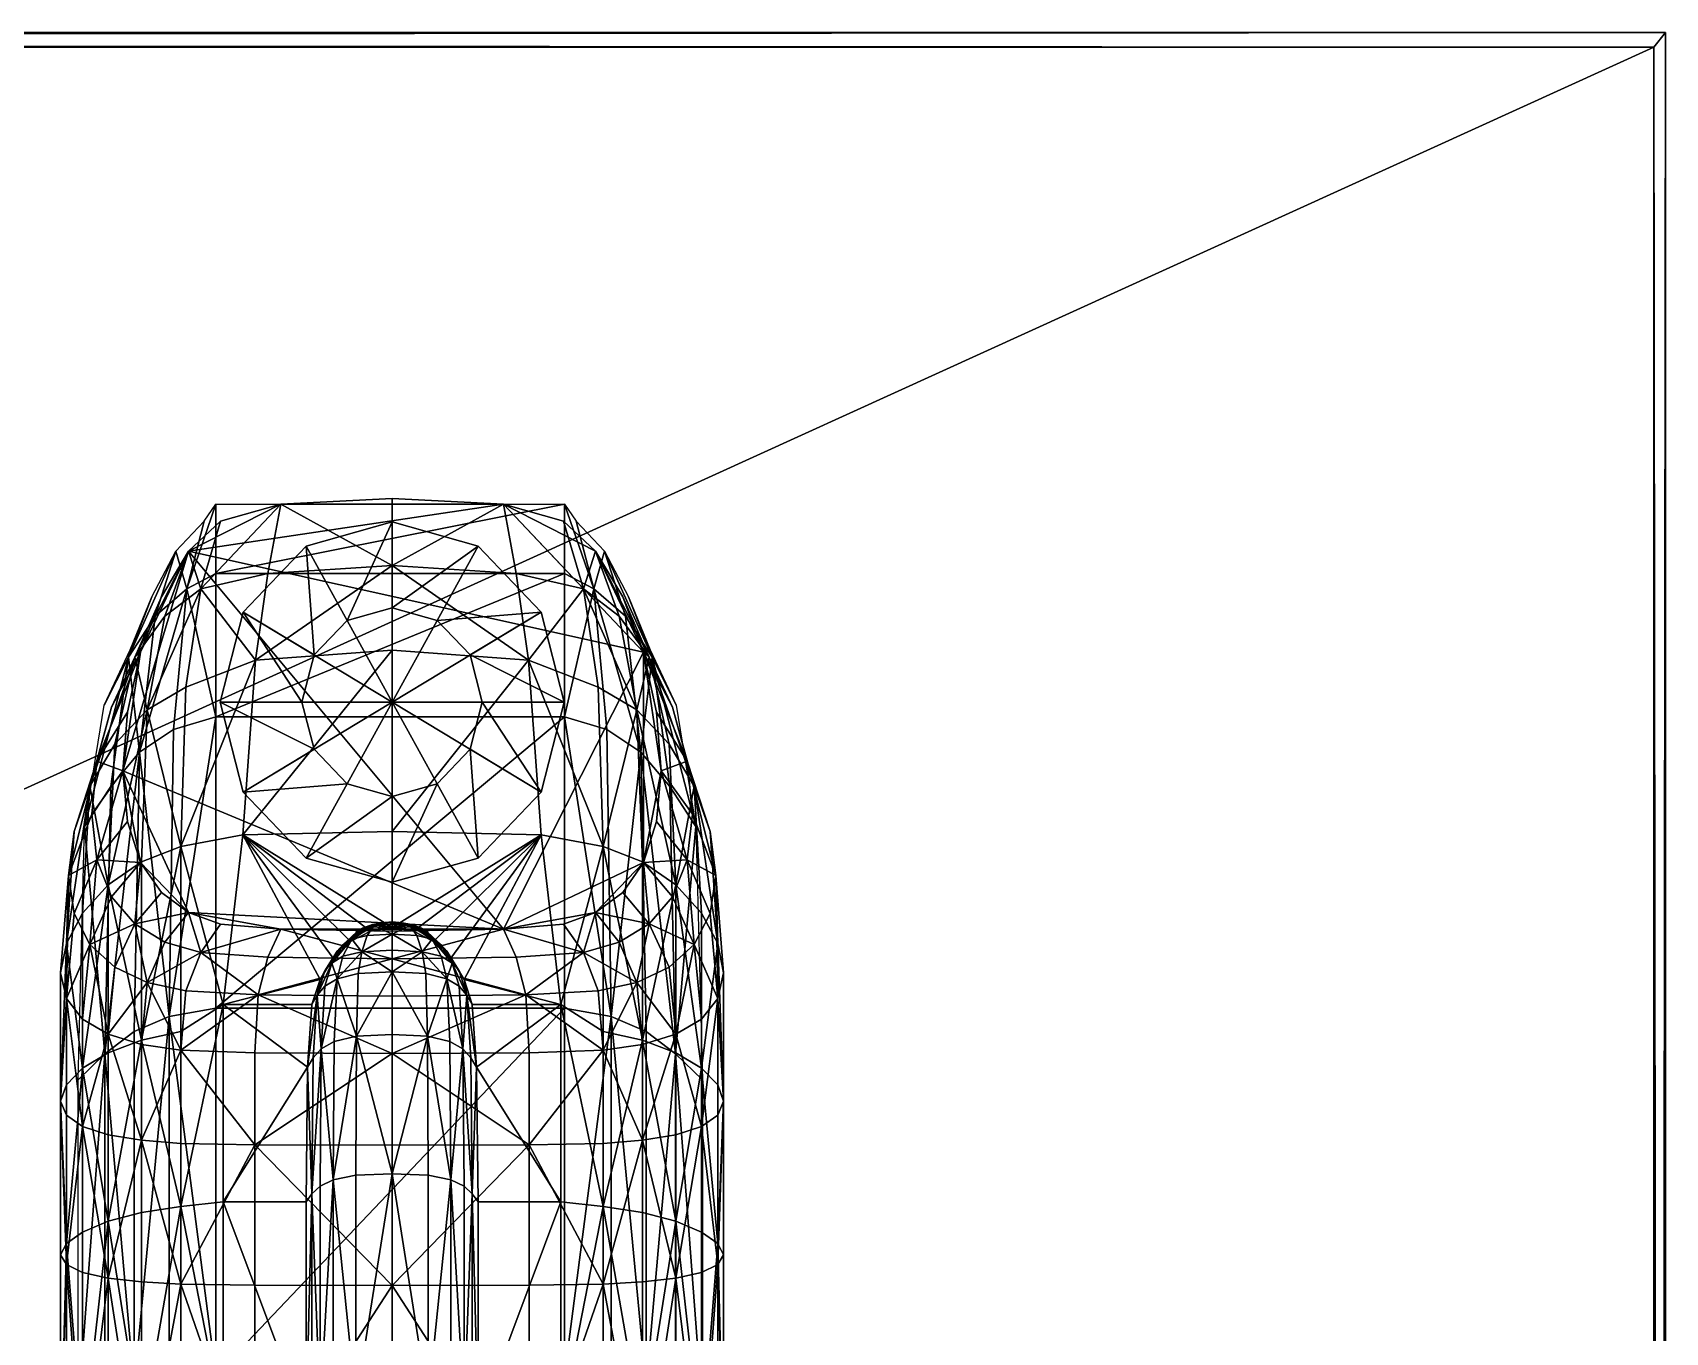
# Model space of a CAD drawing. Extents: x -112 to 83, y 6 to 95.
# Drawn here: x 68.61 to 82.85, y 83.19 to 94.52 of the extents above; entities that cross this region are included whole.
import ezdxf

# ---------------------------------------------------------------- set-up
doc = ezdxf.new("R2010")
doc.units = 0
doc.layers.add('LEG', color=31, linetype='CONTINUOUS')
doc.layers.add('TOP', color=250, linetype='CONTINUOUS')

msp = doc.modelspace()

# ---------------------------------------------------------------- meshes
at = {"layer": 'LEG', "color": 31}
mesh = msp.add_polyface(dxfattribs=at)
corners = [(69.946053, 88.811523, 2.618363), (69.610054, 88.612823, 2.521935), (69.902885, 87.421883, 3.197418), (70.553047, 89.047226, 2.704476), (70.442863, 87.522186, 3.29261), (69.268272, 87.086548, 2.877884), (69.326317, 88.313354, 2.376557), (70.075554, 89.668503, 1.915337), (69.968697, 89.995972, 1.150308), (69.763756, 89.431061, 1.863679), (70.248222, 90.259148, 1.150315), (69.500465, 89.073013, 1.78579), (69.551537, 89.115524, 1.150285), (69.298439, 88.636742, 1.690888), (69.732658, 89.599098, 1.1503), (69.10862, 87.94857, 2.19957), (69.170418, 88.16465, 1.588189), (69.395958, 88.082878, 1.150261), (69.124901, 87.705101, 1.488213), (69.43676, 88.592255, 1.150277), (70.444756, 87.895454, 0.000054), (70.243828, 88.680817, 0.750054), (70.243828, 88.680824, 0.000054), (70.444771, 89.466187, 0.750054), (69.290428, 87.945297, 74.352348), (69.062462, 87.597206, 75.03286), (69.444527, 89.073006, 74.691994), (69.232979, 88.654648, 75.03286), (69.677528, 89.431053, 74.428307), (69.541512, 88.24321, 73.826729), (69.650002, 89.599091, 75.03286), (69.858894, 89.995956, 75.03286), (69.460335, 89.135376, 75.03286), (69.838875, 88.440773, 73.610939), (69.953468, 89.668495, 74.318947), (70.207802, 89.801338, 74.294823), (70.207817, 88.551308, 73.565285), (70.10627, 90.25914, 75.03286), (70.207802, 90.406387, 75.03286)]
mesh.append_faces([[corners[k] for k in face] for face in [(2, 3, 0), (5, 1, 6), (7, 8, 9), (7, 1, 0), (11, 12, 13), (11, 15, 6), (11, 1, 9), (11, 8, 14), (16, 17, 18), (16, 15, 13), (16, 12, 19), (20, 21, 22), (26, 25, 27), (26, 29, 24), (26, 31, 28), (26, 32, 30), (34, 29, 28), (34, 36, 33), (34, 38, 35), (34, 31, 37)]], dxfattribs={"vtx0": -1})
mesh.append_faces([[corners[k] for k in face] for face in [(17, 12, 8)]], dxfattribs={"vtx0": -1, "vtx1": -1, "vtx2": -1})
mesh.append_faces([[corners[k] for k in face] for face in [(0, 1, 2), (4, 3, 2), (10, 8, 7), (9, 1, 7), (0, 3, 7), (14, 12, 11), (13, 15, 11), (6, 1, 11), (9, 8, 11), (19, 17, 16), (13, 12, 16), (24, 25, 26), (28, 29, 26), (30, 31, 26), (27, 32, 26), (33, 29, 34), (35, 36, 34), (37, 38, 34), (28, 31, 34)]], dxfattribs={"vtx1": -1})
mesh.append_faces([[corners[k] for k in face] for face in [(17, 19, 12), (12, 14, 8), (22, 21, 23)]], dxfattribs={"vtx2": -1})
mesh = msp.add_polyface(dxfattribs=at)
corners = [(70.075554, 89.668503, 1.915337), (70.553047, 89.047226, 2.704476), (70.660652, 89.801346, 1.944237), (70.772758, 90.406403, 1.150315), (70.248222, 90.259148, 1.150315), (71.743797, 89.872772, 1.965355), (71.743797, 90.455482, 1.150315), (71.743797, 89.134529, 2.737793), (70.442863, 87.522186, 3.29261), (71.743797, 87.551765, 3.321716), (72.714836, 86.699814, 1.150238), (69.395958, 88.082878, 1.150261), (69.968697, 89.995972, 1.150308), (72.714851, 90.406403, 1.150315), (70.444756, 87.895454, 0.000054), (70.444756, 87.895454, 0.750054), (70.243828, 88.680817, 0.750054), (70.243828, 88.680824, 0.000054), (70.444771, 89.466187, 0.750054), (70.444756, 89.466194, 0.000054), (70.993843, 90.041138, 0.750054), (70.993843, 90.041138, 0.000054), (71.743843, 90.251572, 0.750054), (71.743843, 90.251572, 0.000054), (71.743828, 88.680817, 0.000054), (70.993828, 87.320518, 0.000054), (71.351158, 87.968613, 0.84182), (71.063683, 88.26963, 0.84182), (70.958488, 88.680817, 0.84182), (71.063683, 89.09201, 0.84182), (71.351158, 89.393028, 0.84182), (71.743828, 89.503204, 0.84182), (71.351158, 87.968613, 1.290367), (71.063683, 88.26963, 1.290367), (70.958488, 88.680817, 1.290367), (71.063683, 89.09201, 1.290368), (71.351158, 89.393028, 1.290368), (71.743828, 89.503204, 1.290368), (73.247917, 89.801338, 74.294823), (70.207817, 88.551308, 73.565285), (70.207802, 89.801338, 74.294823), (73.247917, 90.406387, 75.03286), (70.207802, 90.406387, 75.03286)]
mesh.append_faces([[corners[k] for k in face] for face in [(0, 1, 2), (0, 3, 4), (5, 3, 2), (5, 1, 7), (7, 8, 9), (8, 7, 1), (17, 18, 19), (19, 20, 21), (21, 22, 23), (15, 26, 27), (16, 27, 28), (27, 16, 15), (18, 28, 29), (28, 18, 16), (20, 29, 30), (29, 20, 18), (22, 30, 31), (30, 22, 20), (27, 32, 33), (32, 27, 26), (28, 33, 34), (33, 28, 27), (29, 34, 35), (34, 29, 28), (30, 35, 36), (35, 30, 29), (31, 36, 37), (36, 31, 30), (38, 39, 40), (41, 40, 42)]], dxfattribs={"vtx0": -1})
mesh.append_faces([[corners[k] for k in face] for face in [(14, 24, 25), (17, 24, 14), (19, 24, 17), (21, 24, 19), (23, 24, 21)]], dxfattribs={"vtx0": -1, "vtx1": -1})
mesh.append_faces([[corners[k] for k in face] for face in [(10, 11, 12), (12, 3, 13)]], dxfattribs={"vtx0": -1, "vtx1": -1, "vtx2": -1})
mesh.append_faces([[corners[k] for k in face] for face in [(2, 3, 0), (6, 3, 5), (2, 1, 5)]], dxfattribs={"vtx1": -1})
mesh.append_faces([[corners[k] for k in face] for face in [(12, 4, 3), (14, 15, 16), (19, 18, 20), (21, 20, 22)]], dxfattribs={"vtx2": -1})
mesh = msp.add_polyface(dxfattribs=at)
corners = [(73.412025, 89.668503, 1.915337), (72.714851, 90.406403, 1.150315), (72.826942, 89.801346, 1.944237), (73.239372, 90.259148, 1.150315), (72.934547, 89.047226, 2.704475), (71.743797, 89.872772, 1.965355), (71.743797, 89.134529, 2.737793), (71.743797, 90.455482, 1.150315), (71.743797, 87.551765, 3.321716), (73.044762, 87.522186, 3.292609), (70.772758, 90.406403, 1.150315), (73.518898, 89.995972, 1.150307), (69.968697, 89.995972, 1.150308), (73.936058, 89.115524, 1.150291), (72.714836, 86.699814, 1.150238), (71.743843, 90.251572, 0.000054), (72.493843, 90.041138, 0.750054), (72.493843, 90.041138, 0.000054), (71.743843, 90.251572, 0.750054), (73.042854, 89.466187, 0.750054), (73.042854, 89.466187, 0.000054), (73.243828, 88.680817, 0.750053), (73.243828, 88.680817, 0.000054), (73.042854, 87.895447, 0.750053), (73.042839, 87.895447, 0.000053), (71.743828, 88.680817, 0.000054), (71.743828, 89.503204, 0.84182), (72.136497, 89.393028, 0.84182), (72.423943, 89.09201, 0.84182), (72.529167, 88.680817, 0.84182), (72.423943, 88.26963, 0.84182), (71.743828, 89.503204, 1.290368), (72.136497, 89.393028, 1.290367), (72.423943, 89.09201, 1.290367), (72.529167, 88.680817, 1.290367), (72.423943, 88.26963, 1.290367), (72.136497, 87.968613, 0.84182), (72.136497, 87.968613, 1.290367), (70.207817, 88.551308, 73.565285), (73.247917, 89.801338, 74.294823), (73.247917, 88.551308, 73.565285), (70.207802, 89.801338, 74.294823), (73.247917, 90.406387, 75.03286)]
mesh.append_faces([[corners[k] for k in face] for face in [(0, 1, 2), (5, 4, 2), (5, 1, 7), (4, 8, 9), (8, 4, 6), (15, 16, 17), (17, 19, 20), (22, 23, 24), (16, 26, 27), (26, 16, 18), (19, 27, 28), (27, 19, 16), (21, 28, 29), (28, 21, 19), (23, 29, 30), (29, 23, 21), (27, 31, 32), (31, 27, 26), (28, 32, 33), (32, 28, 27), (29, 33, 34), (33, 29, 28), (30, 34, 35), (34, 30, 29), (36, 35, 37), (35, 36, 30), (38, 39, 40), (41, 42, 39)]], dxfattribs={"vtx0": -1})
mesh.append_faces([[corners[k] for k in face] for face in [(17, 25, 15), (20, 25, 17), (22, 25, 20), (24, 25, 22)]], dxfattribs={"vtx0": -1, "vtx1": -1})
mesh.append_faces([[corners[k] for k in face] for face in [(12, 1, 13), (12, 13, 14)]], dxfattribs={"vtx0": -1, "vtx1": -1, "vtx2": -1})
mesh.append_faces([[corners[k] for k in face] for face in [(3, 1, 0), (2, 4, 0), (6, 4, 5), (2, 1, 5)]], dxfattribs={"vtx1": -1})
mesh.append_faces([[corners[k] for k in face] for face in [(10, 7, 1), (1, 3, 11), (15, 18, 16), (17, 16, 19), (20, 19, 21)]], dxfattribs={"vtx2": -1})
mesh = msp.add_polyface(dxfattribs=at)
corners = [(74.161247, 88.313354, 2.376564), (73.87751, 88.612816, 2.521942), (74.219292, 87.086548, 2.877891), (73.584679, 87.421883, 3.197417), (72.934547, 89.047226, 2.704475), (73.044762, 87.522186, 3.292609), (73.541512, 88.811523, 2.618362), (74.317177, 88.164642, 1.588195), (73.936058, 89.115524, 1.150291), (74.18914, 88.636742, 1.690895), (74.050835, 88.592247, 1.150284), (74.378975, 87.94857, 2.199577), (74.091637, 88.08287, 1.150268), (74.362679, 87.705093, 1.48822), (73.987114, 89.073013, 1.785797), (73.518898, 89.995972, 1.150307), (73.723808, 89.431061, 1.863686), (73.754936, 89.599098, 1.150307), (73.412025, 89.668503, 1.915337), (73.239372, 90.259148, 1.150315), (72.714851, 90.406403, 1.150315), (73.936058, 87.281708, 1.150253), (73.042854, 89.466187, 0.000054), (73.243828, 88.680817, 0.750053), (73.243828, 88.680817, 0.000054), (73.042854, 87.895447, 0.750053), (74.011192, 89.073006, 74.691994), (74.393257, 87.597206, 75.03286), (74.165306, 87.945297, 74.352348), (74.22274, 88.654648, 75.03286), (73.914207, 88.243217, 73.826729), (73.778191, 89.431053, 74.428307), (73.596825, 89.995956, 75.03286), (73.805717, 89.599091, 75.03286), (73.995384, 89.135376, 75.03286), (73.502251, 89.668495, 74.318962), (73.616859, 88.440781, 73.610939), (73.247917, 88.551308, 73.565285), (73.247917, 89.801338, 74.294823), (73.247917, 90.406387, 75.03286), (73.349449, 90.25914, 75.03286)]
mesh.append_faces([[corners[k] for k in face] for face in [(3, 4, 5), (3, 1, 6), (7, 8, 9), (7, 12, 10), (14, 15, 16), (14, 1, 0), (14, 11, 9), (14, 8, 17), (18, 4, 6), (18, 1, 16), (18, 15, 19), (22, 23, 24), (26, 27, 28), (26, 30, 31), (26, 32, 33), (26, 34, 29), (35, 30, 36), (35, 37, 38), (35, 39, 40), (35, 32, 31)]], dxfattribs={"vtx0": -1})
mesh.append_faces([[corners[k] for k in face] for face in [(20, 15, 8), (8, 12, 21)]], dxfattribs={"vtx0": -1, "vtx1": -1, "vtx2": -1})
mesh.append_faces([[corners[k] for k in face] for face in [(0, 1, 2), (6, 4, 3), (10, 8, 7), (9, 11, 7), (13, 12, 7), (17, 15, 14), (16, 1, 14), (0, 11, 14), (9, 8, 14), (6, 1, 18), (16, 15, 18), (29, 27, 26), (28, 30, 26), (31, 32, 26), (33, 34, 26), (31, 30, 35), (36, 37, 35), (38, 39, 35), (40, 32, 35)]], dxfattribs={"vtx1": -1})
mesh.append_faces([[corners[k] for k in face] for face in [(15, 17, 8), (8, 10, 12), (24, 23, 25)]], dxfattribs={"vtx2": -1})
mesh = msp.add_polyface(dxfattribs=at)
corners = [(74.516922, 86.836754, 1.661208), (74.565971, 87.169838, 1.82228), (74.583511, 86.096748, 1.937827), (74.583511, 86.576935, 2.392707), (74.378975, 87.94857, 2.199577), (74.442245, 86.841629, 2.644423), (74.51693, 87.553917, 2.008277), (74.633728, 86.319595, 2.148566), (74.219292, 87.086548, 2.877891), (73.87751, 88.612816, 2.521942), (73.928734, 87.287895, 3.069946), (73.928726, 85.734604, 3.515715), (74.161247, 88.313354, 2.376564), (73.044762, 87.522186, 3.292609), (73.216568, 86.044861, 3.753333), (73.584679, 87.421883, 3.197417), (73.412025, 86.498795, 1.225799), (73.518898, 86.844986, 1.150238), (73.723808, 86.588287, 1.245277), (73.239372, 86.745781, 1.150238), (72.714836, 86.699814, 1.150238), (73.987106, 86.746185, 1.279624), (73.936058, 87.281708, 1.150253), (74.18914, 86.9823, 1.330985), (73.754936, 87.019997, 1.150253), (74.378967, 86.565979, 1.53041), (74.317177, 87.306458, 1.401504), (74.091637, 88.08287, 1.150268), (74.362679, 87.705093, 1.48822), (74.050835, 87.641014, 1.150261), (74.317177, 88.164642, 1.588195), (72.371574, 86.262878, 3.684577), (73.936058, 89.115524, 1.150291), (73.042839, 87.895447, 0.000053), (73.042854, 87.895447, 0.750053), (72.493828, 87.320511, 0.750053), (74.216675, 85.614357, 74.015129), (73.914207, 88.243217, 73.826729), (74.165306, 87.945297, 74.352348), (74.393257, 87.597206, 75.03286), (73.65506, 85.938911, 72.914726), (73.247917, 88.551308, 73.565285), (73.616859, 88.440781, 73.610939), (73.24791, 86.011314, 72.85273), (73.959549, 85.809502, 73.231163)]
mesh.append_faces([[corners[k] for k in face] for face in [(3, 4, 5), (3, 1, 6), (8, 9, 10), (8, 4, 12), (15, 11, 10), (16, 17, 18), (16, 20, 19), (21, 22, 23), (21, 17, 24), (26, 27, 28), (26, 1, 0), (26, 25, 23), (26, 22, 29), (30, 4, 6), (30, 1, 28), (36, 37, 38), (40, 41, 42), (40, 37, 44)]], dxfattribs={"vtx0": -1})
mesh.append_faces([[corners[k] for k in face] for face in [(22, 17, 20), (32, 22, 20)]], dxfattribs={"vtx0": -1, "vtx1": -1, "vtx2": -1})
mesh.append_faces([[corners[k] for k in face] for face in [(0, 1, 2), (6, 4, 3), (7, 1, 3), (10, 11, 8), (5, 4, 8), (13, 14, 15), (10, 9, 15), (19, 17, 16), (24, 22, 21), (23, 25, 21), (18, 17, 21), (29, 27, 26), (28, 1, 26), (0, 25, 26), (23, 22, 26), (6, 1, 30), (38, 39, 36), (43, 41, 40), (42, 37, 40)]], dxfattribs={"vtx1": -1})
mesh.append_faces([[corners[k] for k in face] for face in [(14, 13, 31)]], dxfattribs={"vtx1": -1, "vtx2": -1})
mesh.append_faces([[corners[k] for k in face] for face in [(27, 29, 22), (22, 24, 17), (17, 19, 20), (33, 34, 35)]], dxfattribs={"vtx2": -1})
mesh = msp.add_polyface(dxfattribs=at)
corners = [(69.902885, 87.421883, 3.197418), (69.610054, 88.612823, 2.521935), (69.558815, 87.287895, 3.069939), (69.558807, 85.734604, 3.515716), (70.271027, 86.044868, 3.753333), (70.442863, 87.522186, 3.29261), (69.268272, 87.086548, 2.877884), (69.10862, 87.94857, 2.19957), (69.045334, 86.841629, 2.644417), (69.326317, 88.313354, 2.376557), (68.904068, 86.576935, 2.3927), (68.921623, 87.16983, 1.822273), (68.853851, 86.319595, 2.14856), (68.970665, 87.553917, 2.008271), (68.904068, 86.096748, 1.93782), (68.970657, 86.836754, 1.661202), (69.170418, 88.16465, 1.588189), (69.124901, 87.705101, 1.488213), (69.170418, 87.306465, 1.401497), (69.551537, 87.281715, 1.150246), (69.298439, 86.982307, 1.330979), (69.43676, 87.641022, 1.150254), (69.108612, 86.565987, 1.530403), (69.395958, 88.082878, 1.150261), (69.500458, 86.746201, 1.279617), (69.968697, 86.844994, 1.150238), (69.763756, 86.58831, 1.24527), (69.732658, 87.020004, 1.150246), (70.248222, 86.745789, 1.150238), (70.772743, 86.699814, 1.150238), (70.075554, 86.498802, 1.2258), (71.116051, 86.262878, 3.684577), (70.993828, 87.320518, 0.000054), (70.444756, 87.895454, 0.750054), (70.444756, 87.895454, 0.000054), (69.290428, 87.945297, 74.352348), (69.541512, 88.24321, 73.826729), (69.239044, 85.614357, 74.015129), (69.062462, 87.597206, 75.03286), (69.838875, 88.440773, 73.610939), (70.207817, 88.551308, 73.565285), (69.800659, 85.938911, 72.914726), (70.207809, 86.011314, 72.85273), (69.49617, 85.809502, 73.231148)]
mesh.append_faces([[corners[k] for k in face] for face in [(0, 1, 2), (0, 4, 5), (6, 7, 8), (6, 3, 2), (10, 11, 12), (10, 7, 13), (14, 11, 15), (16, 11, 13), (18, 19, 20), (18, 22, 15), (18, 11, 17), (18, 23, 21), (24, 25, 26), (24, 22, 20), (24, 19, 27), (30, 25, 28), (32, 33, 34), (37, 38, 35), (41, 40, 42), (41, 36, 39)]], dxfattribs={"vtx0": -1})
mesh.append_faces([[corners[k] for k in face] for face in [(25, 19, 23)]], dxfattribs={"vtx0": -1, "vtx1": -1, "vtx2": -1})
mesh.append_faces([[corners[k] for k in face] for face in [(31, 5, 4)]], dxfattribs={"vtx0": -1, "vtx2": -1})
mesh.append_faces([[corners[k] for k in face] for face in [(2, 3, 0), (9, 7, 6), (2, 1, 6), (13, 11, 10), (8, 7, 10), (17, 11, 16), (13, 7, 16), (21, 19, 18), (20, 22, 18), (15, 11, 18), (17, 23, 18), (27, 25, 24), (20, 19, 24), (28, 29, 30), (26, 25, 30), (35, 36, 37), (39, 40, 41), (43, 36, 41)]], dxfattribs={"vtx1": -1})
mesh.append_faces([[corners[k] for k in face] for face in [(29, 28, 25), (25, 27, 19), (19, 21, 23)]], dxfattribs={"vtx2": -1})
mesh = msp.add_polyface(dxfattribs=at)
corners = [(71.743797, 86.443497, 1.213775), (70.772743, 86.699814, 1.150238), (71.743797, 86.684486, 1.150238), (71.510551, 86.691734, 3.616203), (71.381386, 86.593521, 3.58232), (71.39106, 86.632706, 3.669074), (71.556328, 86.683243, 3.554267), (71.434105, 86.674889, 3.745933), (71.561607, 86.722214, 3.652259), (71.743813, 86.714554, 3.544418), (71.573051, 86.742577, 3.715987), (71.485573, 86.709595, 3.819976), (71.588646, 86.733398, 3.860748), (71.654259, 86.756424, 3.719383), (71.743828, 86.764069, 3.758163), (71.743813, 86.742096, 3.883758), (71.265862, 86.509735, 3.743743), (71.315025, 86.565857, 3.853889), (71.393913, 86.613922, 3.948219), (71.479637, 86.504745, 4.159247), (71.528252, 86.64695, 4.01303), (71.743797, 86.657951, 4.034636), (71.743797, 87.551765, 3.321716), (70.442863, 87.522186, 3.29261), (71.116051, 86.262878, 3.684577), (71.23156, 86.449585, 3.627479), (72.714836, 86.699814, 1.150238), (69.968697, 86.844994, 1.150238), (69.395958, 88.082878, 1.150261), (71.743828, 87.110085, 0.000053), (70.993828, 87.320511, 0.750054), (70.993828, 87.320518, 0.000054), (71.743828, 87.110077, 0.750053), (70.444756, 87.895454, 0.750054), (71.743828, 88.680817, 0.000054), (71.743828, 87.858444, 0.84182), (71.351158, 87.968613, 0.84182), (71.743828, 87.858444, 1.290367), (71.351158, 87.968613, 1.290367), (73.247917, 88.551308, 73.565285), (70.207809, 86.011314, 72.85273), (70.207817, 88.551308, 73.565285)]
mesh.append_faces([[corners[k] for k in face] for face in [(0, 1, 2), (3, 4, 5), (3, 7, 8), (3, 9, 6), (10, 7, 11), (10, 12, 13), (10, 9, 8), (14, 12, 15), (14, 9, 13), (16, 7, 5), (18, 19, 20), (18, 12, 11), (18, 7, 17), (21, 12, 20), (29, 30, 31), (30, 35, 36), (35, 30, 32), (36, 33, 30), (36, 37, 38), (37, 36, 35), (39, 40, 41)]], dxfattribs={"vtx0": -1})
mesh.append_faces([[corners[k] for k in face] for face in [(22, 23, 9), (31, 34, 29)]], dxfattribs={"vtx0": -1, "vtx1": -1})
mesh.append_faces([[corners[k] for k in face] for face in [(26, 1, 27), (26, 27, 28)]], dxfattribs={"vtx0": -1, "vtx1": -1, "vtx2": -1})
mesh.append_faces([[corners[k] for k in face] for face in [(23, 4, 6), (23, 6, 9), (23, 24, 25), (23, 25, 4)]], dxfattribs={"vtx0": -1, "vtx2": -1})
mesh.append_faces([[corners[k] for k in face] for face in [(6, 4, 3), (5, 7, 3), (8, 9, 3), (8, 7, 10), (11, 12, 10), (13, 9, 10), (13, 12, 14), (17, 7, 16), (20, 12, 18), (11, 7, 18), (20, 19, 21), (15, 12, 21)]], dxfattribs={"vtx1": -1})
mesh.append_faces([[corners[k] for k in face] for face in [(29, 32, 30), (31, 30, 33)]], dxfattribs={"vtx2": -1})
mesh = msp.add_polyface(dxfattribs=at)
corners = [(71.743797, 86.684486, 1.150238), (72.714836, 86.699814, 1.150238), (71.743797, 86.443497, 1.213775), (71.743828, 86.764069, 3.758163), (71.898979, 86.733391, 3.860748), (71.833382, 86.756424, 3.719383), (71.743813, 86.742096, 3.883758), (71.743813, 86.714554, 3.544418), (71.914558, 86.742577, 3.715987), (72.002022, 86.709595, 3.819976), (72.053474, 86.674889, 3.745933), (71.925987, 86.722214, 3.652259), (71.977058, 86.691734, 3.616195), (72.096535, 86.632706, 3.669074), (72.106255, 86.593521, 3.58232), (71.931328, 86.683243, 3.554267), (71.743797, 86.657951, 4.034636), (72.007912, 86.504753, 4.159247), (71.959328, 86.64695, 4.01303), (72.093681, 86.613922, 3.948218), (72.172569, 86.565857, 3.853889), (72.221748, 86.509735, 3.743743), (73.044762, 87.522186, 3.292609), (71.743797, 87.551765, 3.321716), (72.256081, 86.449585, 3.627479), (72.371574, 86.262878, 3.684577), (70.772743, 86.699814, 1.150238), (73.042839, 87.895447, 0.000053), (72.493828, 87.320511, 0.750053), (72.493828, 87.320511, 0.000053), (71.743828, 87.110077, 0.750053), (71.743828, 87.110085, 0.000053), (71.743828, 88.680817, 0.000054), (72.423943, 88.26963, 0.84182), (72.136497, 87.968613, 0.84182), (73.042854, 87.895447, 0.750053), (71.743828, 87.858444, 0.84182), (72.136497, 87.968613, 1.290367), (71.743828, 87.858444, 1.290367), (70.207809, 86.011314, 72.85273), (73.247917, 88.551308, 73.565285), (73.24791, 86.011314, 72.85273)]
mesh.append_faces([[corners[k] for k in face] for face in [(3, 4, 5), (8, 4, 9), (8, 10, 11), (8, 7, 5), (12, 10, 13), (12, 14, 15), (12, 7, 11), (16, 17, 18), (16, 4, 6), (19, 10, 9), (19, 4, 18), (7, 22, 23), (27, 28, 29), (29, 30, 31), (28, 33, 34), (33, 28, 35), (30, 34, 36), (34, 30, 28), (36, 37, 38), (37, 36, 34), (39, 40, 41)]], dxfattribs={"vtx0": -1})
mesh.append_faces([[corners[k] for k in face] for face in [(29, 32, 27), (31, 32, 29)]], dxfattribs={"vtx0": -1, "vtx1": -1})
mesh.append_faces([[corners[k] for k in face] for face in [(0, 1, 2), (6, 4, 3), (5, 7, 3), (5, 4, 8), (9, 10, 8), (11, 7, 8), (11, 10, 12), (13, 14, 12), (15, 7, 12), (18, 4, 16), (18, 17, 19), (20, 10, 19), (9, 4, 19), (13, 10, 21)]], dxfattribs={"vtx1": -1})
mesh.append_faces([[corners[k] for k in face] for face in [(15, 14, 22), (7, 15, 22), (24, 25, 22), (14, 24, 22)]], dxfattribs={"vtx1": -1, "vtx2": -1})
mesh.append_faces([[corners[k] for k in face] for face in [(1, 0, 26), (29, 28, 30)]], dxfattribs={"vtx2": -1})
mesh = msp.add_polyface(dxfattribs=at)
corners = [(69.902885, 87.421883, 3.197418), (69.558807, 85.734604, 3.515716), (69.902878, 85.809166, 3.662635), (70.271027, 86.044868, 3.753333), (69.268272, 87.086548, 2.877884), (69.045334, 85.488129, 3.025634), (69.268265, 85.623222, 3.294441), (69.045334, 86.841629, 2.644417), (68.904068, 86.576935, 2.3927), (68.853867, 85.201103, 2.45568), (68.904068, 85.342438, 2.736145), (68.853851, 86.319595, 2.14856), (68.904068, 86.096748, 1.93782), (69.108612, 86.565987, 1.530403), (69.045334, 85.915817, 1.767204), (68.970657, 86.836754, 1.661202), (69.045334, 84.980263, 2.018501), (68.904068, 85.079079, 2.213943), (68.921623, 87.16983, 1.822273), (69.268265, 85.78421, 1.643448), (69.610031, 86.236969, 1.371719), (69.558807, 85.69632, 1.561012), (69.326309, 86.368797, 1.435265), (69.558792, 84.860802, 1.782722), (69.268265, 84.908569, 1.876915), (69.902878, 85.64653, 1.514374), (70.576553, 86.127625, 1.319061), (70.548523, 85.623474, 1.49282), (69.946045, 86.162247, 1.335724), (70.548538, 84.821281, 1.704872), (69.500458, 86.746201, 1.279617), (69.763756, 86.58831, 1.24527), (70.075554, 86.498802, 1.2258), (70.772743, 86.699814, 1.150238), (70.660637, 86.457321, 1.216781), (69.902878, 84.282951, 4.024146), (69.268265, 84.153984, 3.630897), (69.239044, 85.614357, 74.015129), (69.541512, 88.24321, 73.826729), (69.49617, 85.809502, 73.231148), (69.005615, 85.386337, 75.03286), (69.062462, 87.597206, 75.03286)]
mesh.append_faces([[corners[k] for k in face] for face in [(0, 1, 2), (4, 5, 6), (8, 9, 10), (8, 5, 7), (12, 13, 14), (12, 16, 17), (12, 9, 11), (19, 20, 21), (19, 23, 24), (19, 16, 14), (19, 13, 22), (25, 26, 27), (25, 23, 21), (25, 20, 28), (30, 20, 22), (32, 33, 34), (32, 26, 28), (32, 20, 31), (35, 3, 2), (36, 1, 6), (37, 38, 39)]], dxfattribs={"vtx0": -1})
mesh.append_faces([[corners[k] for k in face] for face in [(2, 3, 0), (7, 5, 4), (6, 1, 4), (11, 9, 8), (10, 5, 8), (15, 13, 12), (14, 16, 12), (17, 9, 12), (11, 18, 12), (22, 20, 19), (21, 23, 19), (24, 16, 19), (14, 13, 19), (28, 26, 25), (27, 29, 25), (21, 20, 25), (31, 20, 30), (22, 13, 30), (34, 26, 32), (28, 20, 32), (2, 1, 35), (40, 41, 37)]], dxfattribs={"vtx1": -1})
mesh = msp.add_polyface(dxfattribs=at)
corners = [(73.584671, 85.646523, 1.514373), (73.877502, 86.236946, 1.371726), (73.928741, 85.696304, 1.561019), (73.541504, 86.162231, 1.335723), (73.928741, 84.860794, 1.782729), (72.939041, 84.821274, 1.704871), (72.939041, 85.623466, 1.49282), (72.911011, 86.127617, 1.319061), (74.219284, 85.784203, 1.643454), (74.378967, 86.565979, 1.53041), (74.44223, 85.91581, 1.767211), (74.16124, 86.36879, 1.435271), (74.44223, 84.980255, 2.018515), (74.219284, 84.908569, 1.876929), (74.583511, 86.096748, 1.937827), (74.565971, 87.169838, 1.82228), (74.633728, 86.319595, 2.148566), (74.633728, 85.201111, 2.455687), (74.583511, 85.079079, 2.21395), (74.516922, 86.836754, 1.661208), (74.583511, 86.576935, 2.392707), (74.442245, 85.488121, 3.025641), (74.583511, 85.342438, 2.736151), (74.442245, 86.841629, 2.644423), (74.219292, 87.086548, 2.877891), (73.928726, 85.734604, 3.515715), (74.219284, 85.623222, 3.294447), (73.584679, 87.421883, 3.197417), (73.216568, 86.044861, 3.753333), (73.584656, 85.809158, 3.662635), (73.412025, 86.498795, 1.225799), (73.723808, 86.588287, 1.245277), (72.826942, 86.457321, 1.216781), (72.714836, 86.699814, 1.150238), (73.987106, 86.746185, 1.279624), (74.219284, 84.153984, 3.630903), (73.584656, 84.282944, 4.024145), (72.481247, 85.497604, 3.887069), (73.216537, 84.323166, 4.140875), (73.959549, 85.809502, 73.231163), (73.914207, 88.243217, 73.826729), (74.216675, 85.614357, 74.015129), (74.393257, 87.597206, 75.03286), (74.450104, 85.386337, 75.03286)]
mesh.append_faces([[corners[k] for k in face] for face in [(0, 1, 2), (0, 5, 6), (0, 7, 3), (8, 9, 10), (8, 12, 13), (8, 4, 2), (8, 1, 11), (14, 15, 16), (14, 17, 18), (14, 12, 10), (14, 9, 19), (20, 21, 22), (20, 17, 16), (24, 25, 26), (24, 21, 23), (27, 28, 29), (30, 1, 3), (30, 7, 32), (34, 9, 11), (34, 1, 31), (36, 25, 29), (41, 42, 43)]], dxfattribs={"vtx0": -1})
mesh.append_faces([[corners[k] for k in face] for face in [(28, 37, 38)]], dxfattribs={"vtx0": -1, "vtx1": -1})
mesh.append_faces([[corners[k] for k in face] for face in [(3, 1, 0), (2, 4, 0), (6, 7, 0), (11, 9, 8), (10, 12, 8), (13, 4, 8), (2, 1, 8), (16, 17, 14), (18, 12, 14), (10, 9, 14), (23, 21, 20), (22, 17, 20), (26, 21, 24), (29, 25, 27), (31, 1, 30), (3, 7, 30), (32, 33, 30), (11, 1, 34), (26, 25, 35), (29, 28, 36), (39, 40, 41)]], dxfattribs={"vtx1": -1})
mesh = msp.add_polyface(dxfattribs=at)
corners = [(71.74379, 85.615784, 1.485633), (70.548538, 84.821281, 1.704872), (70.548523, 85.623474, 1.49282), (70.576553, 86.127625, 1.319061), (71.743797, 86.116074, 1.313507), (71.743797, 86.443497, 1.213775), (70.660637, 86.457321, 1.216781), (70.772743, 86.699814, 1.150238), (71.265862, 86.509735, 3.743743), (71.116051, 86.262878, 3.684577), (71.158104, 86.336594, 3.829246), (71.23156, 86.449585, 3.627479), (71.218361, 86.405365, 3.964225), (71.315025, 86.565857, 3.853889), (71.381386, 86.593521, 3.58232), (71.39106, 86.632706, 3.669074), (71.393913, 86.613922, 3.948219), (71.315025, 86.464279, 4.079818), (71.479637, 86.504745, 4.159247), (71.743797, 86.657951, 4.034636), (71.743782, 86.518242, 4.185721), (71.090927, 86.127037, 3.914596), (71.006378, 85.497604, 3.887069), (71.055771, 85.57988, 4.058066), (71.044052, 86.044861, 3.753341), (71.126556, 85.656647, 4.217597), (71.158104, 86.203705, 4.065055), (71.265862, 86.269371, 4.193908), (71.240128, 85.722389, 4.354224), (71.433533, 85.767555, 4.448104), (71.449364, 86.314491, 4.282439), (71.743797, 86.329529, 4.31195), (71.743805, 85.782616, 4.4794), (71.044052, 84.393936, 4.317908), (71.231552, 84.51651, 4.624533), (71.74382, 84.568314, 4.754134), (70.271027, 84.323181, 4.140868), (70.271027, 86.044868, 3.753333)]
mesh.append_faces([[corners[k] for k in face] for face in [(0, 1, 2), (0, 3, 4), (5, 3, 6), (8, 9, 10), (8, 12, 13), (8, 14, 11), (16, 12, 17), (19, 18, 20), (21, 22, 23), (21, 25, 26), (21, 12, 10), (21, 9, 24), (27, 25, 28), (27, 29, 30), (27, 18, 17), (27, 12, 26), (31, 29, 32), (31, 18, 30), (33, 25, 23), (34, 29, 28), (37, 22, 24)]], dxfattribs={"vtx0": -1})
mesh.append_faces([[corners[k] for k in face] for face in [(36, 22, 37)]], dxfattribs={"vtx0": -1, "vtx1": -1})
mesh.append_faces([[corners[k] for k in face] for face in [(37, 24, 9)]], dxfattribs={"vtx0": -1, "vtx2": -1})
mesh.append_faces([[corners[k] for k in face] for face in [(2, 3, 0), (4, 3, 5), (6, 7, 5), (11, 9, 8), (10, 12, 8), (15, 14, 8), (13, 12, 16), (17, 18, 16), (24, 22, 21), (23, 25, 21), (26, 12, 21), (10, 9, 21), (26, 25, 27), (28, 29, 27), (30, 18, 27), (17, 12, 27), (30, 29, 31), (20, 18, 31), (23, 22, 33), (28, 25, 34), (32, 29, 35)]], dxfattribs={"vtx1": -1})
mesh = msp.add_polyface(dxfattribs=at)
corners = [(71.74379, 85.615784, 1.485633), (72.911011, 86.127617, 1.319061), (72.939041, 85.623466, 1.49282), (71.743797, 86.116074, 1.313507), (72.939041, 84.821274, 1.704871), (71.743797, 86.443497, 1.213775), (72.714836, 86.699814, 1.150238), (72.826942, 86.457321, 1.216781), (71.743782, 86.518242, 4.185721), (72.007912, 86.504753, 4.159247), (71.743797, 86.657951, 4.034636), (72.093681, 86.613922, 3.948218), (72.172569, 86.464279, 4.079818), (72.269249, 86.405365, 3.964225), (72.172569, 86.565857, 3.853889), (72.221748, 86.509735, 3.743743), (72.329521, 86.336594, 3.829246), (72.371574, 86.262878, 3.684577), (72.256081, 86.449585, 3.627479), (72.106255, 86.593521, 3.58232), (72.096535, 86.632706, 3.669074), (72.053474, 86.674889, 3.745933), (71.743797, 86.329529, 4.31195), (72.054077, 85.767555, 4.448104), (72.038231, 86.314491, 4.282439), (71.743805, 85.782616, 4.4794), (72.221748, 86.269371, 4.193908), (72.247482, 85.722389, 4.354224), (72.361038, 85.656647, 4.217597), (72.329521, 86.203712, 4.065055), (72.396683, 86.127045, 3.914596), (72.431839, 85.57988, 4.058059), (72.481247, 85.497604, 3.887069), (72.443573, 86.044861, 3.753341), (71.74382, 84.568314, 4.754134), (72.256058, 84.51651, 4.624533), (72.443558, 84.393936, 4.317908), (73.216568, 86.044861, 3.753333)]
mesh.append_faces([[corners[k] for k in face] for face in [(0, 1, 2), (5, 6, 7), (5, 1, 3), (11, 9, 12), (11, 13, 14), (15, 13, 16), (15, 17, 18), (15, 19, 20), (15, 21, 14), (22, 23, 24), (22, 9, 8), (26, 23, 27), (26, 28, 29), (26, 13, 12), (26, 9, 24), (30, 28, 31), (30, 32, 33), (30, 17, 16), (30, 13, 29), (34, 23, 25), (35, 28, 27)]], dxfattribs={"vtx0": -1})
mesh.append_faces([[corners[k] for k in face] for face in [(3, 1, 0), (2, 4, 0), (7, 1, 5), (8, 9, 10), (12, 13, 11), (14, 13, 15), (16, 17, 15), (18, 19, 15), (25, 23, 22), (24, 9, 22), (24, 23, 26), (27, 28, 26), (29, 13, 26), (12, 9, 26), (29, 28, 30), (31, 32, 30), (33, 17, 30), (16, 13, 30), (27, 23, 35), (31, 28, 36), (33, 32, 37)]], dxfattribs={"vtx1": -1})
mesh.append_faces([[corners[k] for k in face] for face in [(17, 33, 37)]], dxfattribs={"vtx1": -1, "vtx2": -1})
mesh = msp.add_polyface(dxfattribs=at)
corners = [(69.902878, 85.64653, 1.514374), (70.548538, 84.821281, 1.704872), (69.902878, 84.833771, 1.729461), (69.558792, 84.860802, 1.782722), (71.74379, 84.817108, 1.69667), (71.74379, 85.615784, 1.485633), (69.902878, 84.282951, 4.024146), (69.558807, 85.734604, 3.515716), (69.558807, 84.231247, 3.86727), (70.271027, 84.323181, 4.140868), (70.271027, 86.044868, 3.753333), (69.268265, 84.153984, 3.630897), (69.045334, 85.488129, 3.025634), (69.045334, 84.060257, 3.343421), (69.268265, 85.623222, 3.294441), (68.904068, 83.959175, 3.033263), (68.853867, 85.201103, 2.45568), (68.853851, 83.861099, 2.732238), (68.904068, 85.342438, 2.736145), (68.904068, 83.77639, 2.472152), (69.045334, 84.980263, 2.018501), (69.045334, 83.707794, 2.261405), (68.904068, 85.079079, 2.213943), (69.268265, 83.65802, 2.108421), (69.558792, 83.624855, 2.006438), (69.268265, 84.908569, 1.876915), (69.902878, 83.606079, 1.948722), (70.548538, 83.597397, 1.922027), (71.74379, 83.594498, 1.913131), (71.116043, 84.459961, 4.483084), (71.126556, 85.656647, 4.217597), (71.044052, 84.393936, 4.317908), (71.006378, 85.497604, 3.887069), (70.99382, 84.323166, 4.140875), (71.116043, 82.501709, 4.787222), (71.428253, 84.555359, 4.721732), (71.433533, 85.767555, 4.448104), (71.231552, 84.51651, 4.624533), (71.428253, 82.574829, 5.030996), (71.74382, 84.568314, 4.754134), (69.239044, 85.614357, 74.015129), (69.005615, 82.496994, 75.03286), (69.005615, 85.386337, 75.03286), (69.49617, 85.809502, 73.231148), (69.49617, 82.710487, 72.742424), (69.800659, 82.775772, 72.346611), (69.800659, 85.938911, 72.914726), (70.207809, 86.011314, 72.85273), (70.207809, 82.812294, 72.27459), (73.24791, 86.011314, 72.85273)]
mesh.append_faces([[corners[k] for k in face] for face in [(0, 1, 2), (6, 7, 8), (11, 12, 13), (15, 16, 17), (15, 12, 18), (19, 20, 21), (19, 16, 22), (23, 3, 24), (23, 20, 25), (26, 1, 27), (26, 3, 2), (28, 1, 4), (31, 32, 33), (31, 34, 29), (37, 30, 29), (37, 38, 35), (39, 36, 35), (40, 41, 42), (46, 44, 43), (46, 48, 45), (49, 48, 47)]], dxfattribs={"vtx0": -1})
mesh.append_faces([[corners[k] for k in face] for face in [(2, 3, 0), (4, 1, 5), (9, 10, 6), (14, 12, 11), (8, 7, 11), (18, 16, 15), (13, 12, 15), (22, 20, 19), (17, 16, 19), (25, 3, 23), (21, 20, 23), (2, 1, 26), (24, 3, 26), (27, 1, 28), (29, 30, 31), (35, 36, 37), (29, 34, 37), (35, 38, 39), (33, 32, 9), (43, 44, 40), (45, 44, 46), (47, 48, 46)]], dxfattribs={"vtx1": -1})
mesh = msp.add_polyface(dxfattribs=at)
corners = [(71.74379, 85.615784, 1.485633), (72.939041, 84.821274, 1.704871), (71.74379, 84.817108, 1.69667), (73.584671, 85.646523, 1.514373), (73.928741, 84.860794, 1.782729), (73.584671, 84.833763, 1.72946), (71.74379, 83.594498, 1.913131), (72.939041, 83.597397, 1.922026), (73.584671, 83.606079, 1.948721), (73.928741, 83.624847, 2.006445), (74.219284, 83.65802, 2.108427), (74.44223, 84.980255, 2.018515), (74.44223, 83.707794, 2.26142), (74.219284, 84.908569, 1.876929), (74.583511, 83.776398, 2.472159), (74.633728, 85.201111, 2.455687), (74.633728, 83.861099, 2.732244), (74.583511, 85.079079, 2.21395), (74.583511, 83.959167, 3.03327), (74.442245, 85.488121, 3.025641), (74.442245, 84.060257, 3.343428), (74.583511, 85.342438, 2.736151), (74.219284, 84.153984, 3.630903), (73.928726, 85.734604, 3.515715), (73.928726, 84.231247, 3.86727), (74.219284, 85.623222, 3.294447), (73.584656, 84.282944, 4.024145), (73.216568, 86.044861, 3.753333), (73.216537, 84.323166, 4.140875), (72.059372, 84.555359, 4.721732), (72.054077, 85.767555, 4.448104), (71.74382, 84.568314, 4.754134), (72.059387, 82.574829, 5.030996), (72.371552, 84.459961, 4.483084), (72.361038, 85.656647, 4.217597), (72.256058, 84.51651, 4.624533), (72.371552, 82.501709, 4.787222), (72.443558, 84.393936, 4.317908), (72.481247, 85.497604, 3.887069), (72.431839, 85.57988, 4.058059), (72.49382, 84.323166, 4.140875), (74.450104, 85.386337, 75.03286), (74.450104, 82.496994, 75.03286), (74.216675, 85.614357, 74.015129), (73.959549, 82.710487, 72.742424), (73.959549, 85.809502, 73.231163), (73.65506, 85.938911, 72.914726), (73.65506, 82.775772, 72.346611), (73.24791, 82.812302, 72.27459), (73.24791, 86.011314, 72.85273), (70.207809, 82.812294, 72.27459)]
mesh.append_faces([[corners[k] for k in face] for face in [(0, 1, 2), (3, 4, 5), (6, 1, 7), (8, 4, 9), (8, 1, 5), (10, 11, 12), (10, 4, 13), (14, 15, 16), (14, 11, 17), (18, 19, 20), (18, 15, 21), (22, 23, 24), (22, 19, 25), (26, 27, 28), (31, 32, 29), (35, 30, 29), (35, 36, 33), (37, 38, 39), (37, 34, 33), (28, 38, 40), (43, 44, 45), (46, 44, 47), (46, 48, 49), (50, 49, 48)]], dxfattribs={"vtx0": -1})
mesh.append_faces([[corners[k] for k in face] for face in [(5, 1, 3), (2, 1, 6), (5, 4, 8), (7, 1, 8), (13, 11, 10), (9, 4, 10), (17, 15, 14), (12, 11, 14), (21, 19, 18), (16, 15, 18), (20, 19, 22), (24, 23, 26), (29, 30, 31), (33, 34, 35), (29, 32, 35), (40, 38, 37), (41, 42, 43), (45, 44, 46), (47, 48, 46)]], dxfattribs={"vtx1": -1})
mesh = msp.add_polyface(dxfattribs=at)
corners = [(69.902878, 84.282951, 4.024146), (69.558807, 82.315964, 4.156584), (69.902878, 82.361908, 4.317084), (69.558807, 84.231247, 3.86727), (70.271027, 82.396881, 4.437658), (70.271027, 84.323181, 4.140868), (69.268265, 84.153984, 3.630897), (69.045334, 82.163002, 3.620734), (69.268265, 82.246948, 3.914931), (69.045334, 84.060257, 3.343421), (68.904068, 83.959175, 3.033263), (68.853867, 81.983994, 2.993155), (68.904068, 82.07225, 3.302603), (68.853851, 83.861099, 2.732238), (68.904068, 83.77639, 2.472152), (69.045334, 81.845421, 2.507102), (68.904068, 81.907532, 2.724982), (69.045334, 83.707794, 2.261405), (69.268265, 83.65802, 2.108421), (69.558807, 81.770042, 2.242568), (69.268265, 81.800224, 2.348525), (69.558792, 83.624855, 2.006438), (69.902878, 83.606079, 1.948722), (70.548538, 81.745003, 2.154715), (69.902878, 81.752937, 2.182524), (70.548538, 83.597397, 1.922027), (71.74379, 83.594498, 1.913131), (71.74379, 81.742355, 2.145445), (71.044052, 84.393936, 4.317908), (70.99382, 82.396873, 4.437666), (71.044052, 82.451111, 4.618498), (70.99382, 84.323166, 4.140875), (71.116043, 82.501709, 4.787222), (71.231552, 84.51651, 4.624533), (71.231552, 82.545044, 4.931715), (71.428253, 82.574829, 5.030996), (71.74382, 84.568314, 4.754134), (71.74382, 82.584747, 5.064093), (71.231552, 79.701332, 5.202626), (71.74382, 79.730072, 5.337216), (69.239044, 82.612038, 73.737755), (69.49617, 82.710487, 72.742424), (69.239044, 79.4702, 73.577675), (69.800659, 82.775772, 72.346611), (70.207809, 82.812294, 72.27459), (69.800659, 79.564224, 72.022926), (69.005615, 82.496994, 75.03286), (69.239044, 85.614357, 74.015129), (73.24791, 82.812302, 72.27459), (70.207809, 79.58519, 71.94825)]
mesh.append_faces([[corners[k] for k in face] for face in [(0, 1, 2), (0, 4, 5), (6, 7, 8), (6, 1, 3), (10, 11, 12), (10, 7, 9), (14, 15, 16), (14, 11, 13), (18, 19, 20), (18, 15, 17), (22, 23, 24), (22, 19, 21), (26, 23, 25), (28, 29, 30), (33, 32, 34), (36, 35, 37), (38, 35, 34), (5, 29, 31), (45, 41, 43), (47, 41, 40), (48, 49, 44)]], dxfattribs={"vtx0": -1})
mesh.append_faces([[corners[k] for k in face] for face in [(3, 1, 0), (2, 4, 0), (9, 7, 6), (8, 1, 6), (13, 11, 10), (12, 7, 10), (17, 15, 14), (16, 11, 14), (21, 19, 18), (20, 15, 18), (25, 23, 22), (24, 19, 22), (27, 23, 26), (31, 29, 28), (30, 32, 28), (34, 35, 33), (34, 32, 38), (37, 35, 39), (4, 29, 5), (40, 41, 42), (43, 44, 45), (40, 46, 47)]], dxfattribs={"vtx1": -1})
mesh = msp.add_polyface(dxfattribs=at)
corners = [(71.74379, 83.594498, 1.913131), (72.939041, 81.744995, 2.154715), (71.74379, 81.742355, 2.145445), (72.939041, 83.597397, 1.922026), (73.584671, 83.606079, 1.948721), (73.928741, 81.770035, 2.242574), (73.584671, 81.75293, 2.182523), (73.928741, 83.624847, 2.006445), (74.219284, 83.65802, 2.108427), (74.442245, 81.845428, 2.507108), (74.219284, 81.800232, 2.348539), (74.44223, 83.707794, 2.26142), (74.583511, 83.776398, 2.472159), (74.633728, 81.984001, 2.993162), (74.583511, 81.907532, 2.724988), (74.633728, 83.861099, 2.732244), (74.583511, 83.959167, 3.03327), (74.442245, 82.163002, 3.62074), (74.583511, 82.07225, 3.30261), (74.442245, 84.060257, 3.343428), (74.219284, 84.153984, 3.630903), (73.928726, 82.315964, 4.156583), (74.219284, 82.246948, 3.914937), (73.928726, 84.231247, 3.86727), (73.584656, 84.282944, 4.024145), (73.216537, 82.396873, 4.437665), (73.584671, 82.361908, 4.317091), (73.216537, 84.323166, 4.140875), (71.74382, 82.584747, 5.064093), (72.059387, 82.574829, 5.030996), (71.74382, 84.568314, 4.754134), (72.256058, 84.51651, 4.624533), (72.256058, 82.545044, 4.931715), (72.371552, 82.501709, 4.787222), (72.443558, 84.393936, 4.317908), (72.443558, 82.451111, 4.618498), (72.371552, 84.459961, 4.483084), (72.49382, 82.396873, 4.437666), (72.49382, 84.323166, 4.140875), (71.74382, 79.730072, 5.337216), (72.256058, 79.701332, 5.202626), (74.216675, 79.470207, 73.57769), (73.959549, 82.710487, 72.742424), (74.216675, 82.612038, 73.73777), (73.65506, 79.564224, 72.022926), (73.24791, 82.812302, 72.27459), (73.65506, 82.775772, 72.346611), (74.216675, 85.614357, 74.015129), (74.450104, 82.496994, 75.03286)]
mesh.append_faces([[corners[k] for k in face] for face in [(0, 1, 2), (4, 5, 6), (4, 1, 3), (8, 9, 10), (8, 5, 7), (12, 13, 14), (12, 9, 11), (16, 17, 18), (16, 13, 15), (20, 21, 22), (20, 17, 19), (24, 25, 26), (24, 21, 23), (31, 29, 32), (34, 33, 35), (34, 37, 38), (39, 29, 28), (40, 33, 32), (27, 37, 25), (41, 42, 43), (44, 45, 46), (47, 48, 43)]], dxfattribs={"vtx0": -1})
mesh.append_faces([[corners[k] for k in face] for face in [(3, 1, 0), (7, 5, 4), (6, 1, 4), (11, 9, 8), (10, 5, 8), (15, 13, 12), (14, 9, 12), (19, 17, 16), (18, 13, 16), (23, 21, 20), (22, 17, 20), (27, 25, 24), (26, 21, 24), (28, 29, 30), (32, 33, 31), (36, 33, 34), (35, 37, 34), (32, 29, 40), (38, 37, 27), (46, 42, 44), (43, 42, 47)]], dxfattribs={"vtx1": -1})
at = {"layer": 'TOP', "color": 250}
mesh = msp.add_polyface(dxfattribs=at)
corners = [(-112.141029, 5.617622, 77.584587), (82.846863, 5.617622, 77.584587), (82.84687, 94.517624, 77.584572), (-112.141029, 94.517624, 77.584572), (-112.141029, 5.61763, 75.132889), (82.846863, 5.617622, 75.132889), (82.84687, 94.517616, 75.132874), (-112.141029, 94.517616, 75.132874), (-112.041023, 5.744621, 77.684586), (82.746864, 5.744621, 77.684586), (82.746864, 94.390625, 77.68457), (-112.041023, 94.390625, 77.684578), (-112.041023, 5.744621, 75.03289), (82.746864, 5.744621, 75.03289), (82.746864, 94.390625, 75.032875), (-112.041023, 94.390625, 75.032875)]
mesh.append_faces([[corners[k] for k in face] for face in [(8, 10, 11), (0, 5, 1), (1, 6, 2), (2, 7, 3), (3, 4, 0), (12, 14, 13)]], dxfattribs={"vtx0": -1})
mesh.append_faces([[corners[k] for k in face] for face in [(8, 9, 10), (0, 4, 5), (1, 5, 6), (2, 6, 7), (3, 7, 4), (12, 15, 14), (0, 1, 9), (9, 8, 0), (1, 2, 10), (10, 9, 1), (2, 3, 11), (11, 10, 2), (3, 0, 8), (8, 11, 3), (5, 4, 12), (12, 13, 5), (6, 5, 13), (13, 14, 6), (7, 6, 14), (14, 15, 7), (4, 7, 15), (15, 12, 4)]], dxfattribs={"vtx2": -1})

doc.saveas('drawing.dxf')
